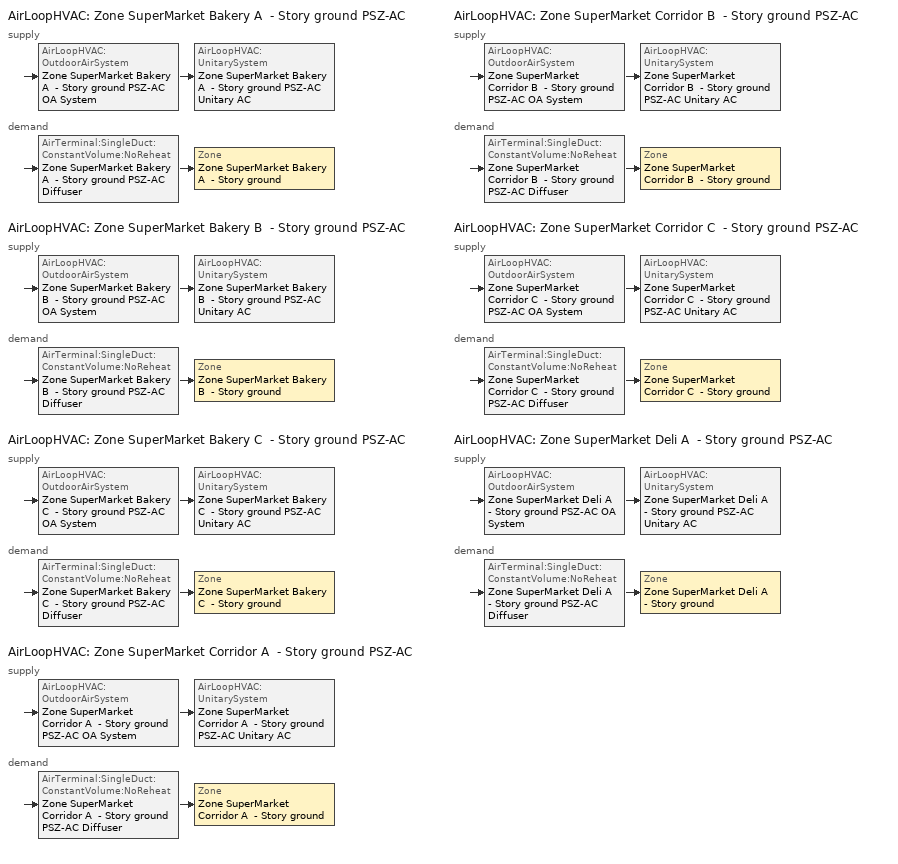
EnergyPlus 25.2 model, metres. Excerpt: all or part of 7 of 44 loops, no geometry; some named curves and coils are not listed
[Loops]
AirLoopHVAC 'Zone SuperMarket Bakery A  - Story ground PSZ-AC'
 supply: AirLoopHVAC:OutdoorAirSystem 'Zone SuperMarket Bakery A  - Story ground PSZ-AC OA System' > AirLoopHVAC:UnitarySystem 'Zone SuperMarket Bakery A  - Story ground PSZ-AC Unitary AC'
 demand: AirTerminal:SingleDuct:ConstantVolume:NoReheat 'Zone SuperMarket Bakery A  - Story ground PSZ-AC Diffuser' > Zone 'Zone SuperMarket Bakery A  - Story ground'
AirLoopHVAC 'Zone SuperMarket Bakery B  - Story ground PSZ-AC'
 supply: AirLoopHVAC:OutdoorAirSystem 'Zone SuperMarket Bakery B  - Story ground PSZ-AC OA System' > AirLoopHVAC:UnitarySystem 'Zone SuperMarket Bakery B  - Story ground PSZ-AC Unitary AC'
 demand: AirTerminal:SingleDuct:ConstantVolume:NoReheat 'Zone SuperMarket Bakery B  - Story ground PSZ-AC Diffuser' > Zone 'Zone SuperMarket Bakery B  - Story ground'
AirLoopHVAC 'Zone SuperMarket Bakery C  - Story ground PSZ-AC'
 supply: AirLoopHVAC:OutdoorAirSystem 'Zone SuperMarket Bakery C  - Story ground PSZ-AC OA System' > AirLoopHVAC:UnitarySystem 'Zone SuperMarket Bakery C  - Story ground PSZ-AC Unitary AC'
 demand: AirTerminal:SingleDuct:ConstantVolume:NoReheat 'Zone SuperMarket Bakery C  - Story ground PSZ-AC Diffuser' > Zone 'Zone SuperMarket Bakery C  - Story ground'
AirLoopHVAC 'Zone SuperMarket Corridor A  - Story ground PSZ-AC'
 supply: AirLoopHVAC:OutdoorAirSystem 'Zone SuperMarket Corridor A  - Story ground PSZ-AC OA System' > AirLoopHVAC:UnitarySystem 'Zone SuperMarket Corridor A  - Story ground PSZ-AC Unitary AC'
 demand: AirTerminal:SingleDuct:ConstantVolume:NoReheat 'Zone SuperMarket Corridor A  - Story ground PSZ-AC Diffuser' > Zone 'Zone SuperMarket Corridor A  - Story ground'
AirLoopHVAC 'Zone SuperMarket Corridor B  - Story ground PSZ-AC'
 supply: AirLoopHVAC:OutdoorAirSystem 'Zone SuperMarket Corridor B  - Story ground PSZ-AC OA System' > AirLoopHVAC:UnitarySystem 'Zone SuperMarket Corridor B  - Story ground PSZ-AC Unitary AC'
 demand: AirTerminal:SingleDuct:ConstantVolume:NoReheat 'Zone SuperMarket Corridor B  - Story ground PSZ-AC Diffuser' > Zone 'Zone SuperMarket Corridor B  - Story ground'
AirLoopHVAC 'Zone SuperMarket Corridor C  - Story ground PSZ-AC'
 supply: AirLoopHVAC:OutdoorAirSystem 'Zone SuperMarket Corridor C  - Story ground PSZ-AC OA System' > AirLoopHVAC:UnitarySystem 'Zone SuperMarket Corridor C  - Story ground PSZ-AC Unitary AC'
 demand: AirTerminal:SingleDuct:ConstantVolume:NoReheat 'Zone SuperMarket Corridor C  - Story ground PSZ-AC Diffuser' > Zone 'Zone SuperMarket Corridor C  - Story ground'
AirLoopHVAC 'Zone SuperMarket Deli A  - Story ground PSZ-AC'
 supply: AirLoopHVAC:OutdoorAirSystem 'Zone SuperMarket Deli A  - Story ground PSZ-AC OA System' > AirLoopHVAC:UnitarySystem 'Zone SuperMarket Deli A  - Story ground PSZ-AC Unitary AC'
 demand: AirTerminal:SingleDuct:ConstantVolume:NoReheat 'Zone SuperMarket Deli A  - Story ground PSZ-AC Diffuser' > Zone 'Zone SuperMarket Deli A  - Story ground'
[ZoneControl:Thermostat] Temperature Difference Between Cutout And Setpoint {deltaC}=0
Name | Zone or ZoneList | Control Type Schedule | Control 1
Zone SuperMarket Bakery A  - Story ground Thermostat | Zone SuperMarket Bakery A  - Story ground | Zone SuperMarket Bakery A  - Story ground Thermostat Schedule | SuperMarket Bakery - 90.1-2019 Thermostat 1
Zone SuperMarket Bakery B  - Story ground Thermostat | Zone SuperMarket Bakery B  - Story ground | Zone SuperMarket Bakery B  - Story ground Thermostat Schedule | SuperMarket Bakery - 90.1-2019 Thermostat 2
Zone SuperMarket Bakery C  - Story ground Thermostat | Zone SuperMarket Bakery C  - Story ground | Zone SuperMarket Bakery C  - Story ground Thermostat Schedule | SuperMarket Bakery - 90.1-2019 Thermostat
Zone SuperMarket Corridor A  - Story ground Thermostat | Zone SuperMarket Corridor A  - Story ground | Zone SuperMarket Corridor A  - Story ground Thermostat Schedule | SuperMarket Corridor - 90.1-2019 Thermostat 1
Zone SuperMarket Corridor B  - Story ground Thermostat | Zone SuperMarket Corridor B  - Story ground | Zone SuperMarket Corridor B  - Story ground Thermostat Schedule | SuperMarket Corridor - 90.1-2019 Thermostat 2
Zone SuperMarket Corridor C  - Story ground Thermostat | Zone SuperMarket Corridor C  - Story ground | Zone SuperMarket Corridor C  - Story ground Thermostat Schedule | SuperMarket Corridor - 90.1-2019 Thermostat
Zone SuperMarket Deli A  - Story ground Thermostat | Zone SuperMarket Deli A  - Story ground | Zone SuperMarket Deli A  - Story ground Thermostat Schedule | SuperMarket Deli - 90.1-2019 Thermostat 2
[ThermostatSetpoint:DualSetpoint]
Name | Heating Setpoint Temperature Schedule | Cooling Setpoint Temperature Schedule
SuperMarket Bakery - 90.1-2019 Thermostat 1; SuperMarket Bakery - 90.1-2019 Thermostat 2; SuperMarket Bakery - 90.1-2019 Thermostat; SuperMarket Deli - 90.1-2019 Thermostat 2 | SuperMarket HtgSetp_Enduse | SuperMarket ClgSetp_Enduse
SuperMarket Corridor - 90.1-2019 Thermostat 1; SuperMarket Corridor - 90.1-2019 Thermostat 2; SuperMarket Corridor - 90.1-2019 Thermostat | SuperMarket HtgSetp | SuperMarket ClgSetp
[Fan:ZoneExhaust] Availability Schedule=Always On Discrete; Fan Total Efficiency=0.53983; Pressure Rise {Pa}=124.544; Flow Fraction Schedule=Always On Discrete; System Availability Manager Coupling Mode=Decoupled
Name | Maximum Flow Rate {m3/s}
Zone SuperMarket Bakery A  - Story ground Exhaust Fan; Zone SuperMarket Bakery C  - Story ground Exhaust Fan | 0.114032
Zone SuperMarket Bakery B  - Story ground Exhaust Fan | 1.08867
Zone SuperMarket Deli A  - Story ground Exhaust Fan | 0.122471
[AirTerminal:SingleDuct:ConstantVolume:NoReheat] Availability Schedule=Always On Discrete; Maximum Air Flow Rate {m3/s}=AutoSize
Zone SuperMarket Bakery A  - Story ground PSZ-AC Diffuser; Zone SuperMarket Bakery B  - Story ground PSZ-AC Diffuser; Zone SuperMarket Bakery C  - Story ground PSZ-AC Diffuser; Zone SuperMarket Corridor A  - Story ground PSZ-AC Diffuser; Zone SuperMarket Corridor B  - Story ground PSZ-AC Diffuser; Zone SuperMarket Corridor C  - Story ground PSZ-AC Diffuser; Zone SuperMarket Deli A  - Story ground PSZ-AC Diffuser
[Zone equipment]
Zone SuperMarket Bakery A  - Story ground: Zone SuperMarket Bakery A  - Story ground Exhaust Fan, Zone SuperMarket Bakery A  - Story ground PSZ-AC Diffuser
Zone SuperMarket Bakery B  - Story ground: Zone SuperMarket Bakery B  - Story ground Exhaust Fan, Zone SuperMarket Bakery B  - Story ground PSZ-AC Diffuser
Zone SuperMarket Bakery C  - Story ground: Zone SuperMarket Bakery C  - Story ground Exhaust Fan, Zone SuperMarket Bakery C  - Story ground PSZ-AC Diffuser
Zone SuperMarket Corridor A  - Story ground: Zone SuperMarket Corridor A  - Story ground PSZ-AC Diffuser
Zone SuperMarket Corridor B  - Story ground: Zone SuperMarket Corridor B  - Story ground PSZ-AC Diffuser
Zone SuperMarket Corridor C  - Story ground: Zone SuperMarket Corridor C  - Story ground PSZ-AC Diffuser
Zone SuperMarket Deli A  - Story ground: Zone SuperMarket Deli A  - Story ground Exhaust Fan, Zone SuperMarket Deli A  - Story ground PSZ-AC Diffuser
[Sizing:Zone] Zone Cooling Design Supply Air Temperature Input Method=SupplyAirTemperature; Zone Cooling Design Supply Air Temperature {C}=12.7778; Zone Cooling Design Supply Air Temperature Difference {deltaC}=11.11; Zone Heating Design Supply Air Temperature Input Method=SupplyAirTemperature; Zone Heating Design Supply Air Temperature {C}=50; Zone Heating Design Supply Air Temperature Difference {deltaC}=11.11; Zone Cooling Design Supply Air Humidity Ratio {kgWater/kgDryAir}=0.0085; Zone Heating Design Supply Air Humidity Ratio {kgWater/kgDryAir}=0.008; Cooling Design Air Flow Method=DesignDay; Cooling Design Air Flow Rate {m3/s}=0; Cooling Minimum Air Flow per Zone Floor Area {m3/s-m2}=0.000762; Cooling Minimum Air Flow {m3/s}=0; Cooling Minimum Air Flow Fraction=0; Heating Design Air Flow Method=DesignDay; Heating Design Air Flow Rate {m3/s}=0; Heating Maximum Air Flow per Zone Floor Area {m3/s-m2}=0.002032; Heating Maximum Air Flow {m3/s}=0.141576; Heating Maximum Air Flow Fraction=1; Account for Dedicated Outdoor Air System=No; Zone Load Sizing Method=Sensible Load Only No Latent Load; Zone Latent Cooling Design Supply Air Humidity Ratio Input Method=HumidityRatioDifference; Zone Cooling Design Supply Air Humidity Ratio Difference {kgWater/kgDryAir}=0.005; Zone Latent Heating Design Supply Air Humidity Ratio Input Method=HumidityRatioDifference; Zone Humidification Design Supply Air Humidity Ratio Difference {kgWater/kgDryAir}=0.005; Type of Space Sum to Use=Coincident; Heating Coil Sizing Method=None; Maximum Heating Capacity To Cooling Load Sizing Ratio {W/W}=1
Name | Design Specification Outdoor Air Object
Zone SuperMarket Bakery A  - Story ground; Zone SuperMarket Bakery B  - Story ground; Zone SuperMarket Bakery C  - Story ground | SuperMarket Bakery Ventilation
Zone SuperMarket Corridor A  - Story ground; Zone SuperMarket Corridor B  - Story ground; Zone SuperMarket Corridor C  - Story ground | SuperMarket Corridor Ventilation
Zone SuperMarket Deli A  - Story ground | SuperMarket Deli Ventilation
[DesignSpecification:OutdoorAir] Outdoor Air Method=Sum; Outdoor Air Flow per Zone {m3/s}=0; Outdoor Air Flow Air Changes per Hour {1/hr}=0
Name | Outdoor Air Flow per Person {m3/s-person} | Outdoor Air Flow per Zone Floor Area {m3/s-m2}
SuperMarket Bakery Ventilation; SuperMarket Deli Ventilation | 0.00353961 | 0.0009144
SuperMarket Corridor Ventilation | 0 | 0.0003048
[AirLoopHVAC] Design Supply Air Flow Rate {m3/s}=AutoSize; Design Return Air Flow Fraction of Supply Air Flow=1
Zone SuperMarket Bakery A  - Story ground PSZ-AC; Zone SuperMarket Bakery B  - Story ground PSZ-AC; Zone SuperMarket Bakery C  - Story ground PSZ-AC; Zone SuperMarket Corridor A  - Story ground PSZ-AC; Zone SuperMarket Corridor B  - Story ground PSZ-AC; Zone SuperMarket Corridor C  - Story ground PSZ-AC; Zone SuperMarket Deli A  - Story ground PSZ-AC
[Sizing:System] Type of Load to Size On=Sensible; Design Outdoor Air Flow Rate {m3/s}=Autosize; Central Heating Maximum System Air Flow Ratio=1; Preheat Design Temperature {C}=7.22222; Preheat Design Humidity Ratio {kgWater/kgDryAir}=0.008; Precool Design Temperature {C}=12.7778; Precool Design Humidity Ratio {kgWater/kgDryAir}=0.008; Central Cooling Design Supply Air Temperature {C}=12.7778; Central Heating Design Supply Air Temperature {C}=50; Type of Zone Sum to Use=Coincident; 100% Outdoor Air in Cooling=No; 100% Outdoor Air in Heating=No; Central Cooling Design Supply Air Humidity Ratio {kgWater/kgDryAir}=0.0085; Central Heating Design Supply Air Humidity Ratio {kgWater/kgDryAir}=0.008; Cooling Supply Air Flow Rate Method=DesignDay; Cooling Supply Air Flow Rate {m3/s}=0; Cooling Supply Air Flow Rate Per Floor Area {m3/s-m2}=0.00996765; Cooling Fraction of Autosized Cooling Supply Air Flow Rate=1; Cooling Supply Air Flow Rate Per Unit Cooling Capacity {m3/s-W}=3.94755e-05; Heating Supply Air Flow Rate Method=DesignDay; Heating Supply Air Flow Rate {m3/s}=0; Heating Supply Air Flow Rate Per Floor Area {m3/s-m2}=0.00996765; Heating Fraction of Autosized Heating Supply Air Flow Rate=1; Heating Fraction of Autosized Cooling Supply Air Flow Rate=1; Heating Supply Air Flow Rate Per Unit Heating Capacity {m3/s-W}=3.15882e-05; System Outdoor Air Method=ZoneSum; Zone Maximum Outdoor Air Fraction=1; Cooling Design Capacity Method=CoolingDesignCapacity; Cooling Design Capacity {W}=Autosize; Cooling Design Capacity Per Floor Area {W/m2}=234.7; Fraction of Autosized Cooling Design Capacity=1; Heating Design Capacity Method=HeatingDesignCapacity; Heating Design Capacity {W}=Autosize; Heating Design Capacity Per Floor Area {W/m2}=157; Fraction of Autosized Heating Design Capacity=1; Central Cooling Capacity Control Method=OnOff; Occupant Diversity=Autosize; Heating Coil Sizing Method=None; Maximum Heating Capacity To Cooling Capacity Sizing Ratio {W/W}=1
Zone SuperMarket Bakery A  - Story ground PSZ-AC; Zone SuperMarket Bakery B  - Story ground PSZ-AC; Zone SuperMarket Bakery C  - Story ground PSZ-AC; Zone SuperMarket Corridor A  - Story ground PSZ-AC; Zone SuperMarket Corridor B  - Story ground PSZ-AC; Zone SuperMarket Corridor C  - Story ground PSZ-AC; Zone SuperMarket Deli A  - Story ground PSZ-AC
[Controller:OutdoorAir] Minimum Outdoor Air Flow Rate {m3/s}=Autosize; Maximum Outdoor Air Flow Rate {m3/s}=Autosize; Economizer Control Type=NoEconomizer; Economizer Control Action Type=ModulateFlow; Economizer Maximum Limit Dry-Bulb Temperature {C}=28; Economizer Maximum Limit Enthalpy {J/kg}=64000; Lockout Type=LockoutWithHeating; Minimum Limit Type=FixedMinimum; High Humidity Control=No; High Humidity Outdoor Air Flow Ratio=1; Control High Indoor Humidity Based on Outdoor Humidity Ratio=Yes; Heat Recovery Bypass Control Type=BypassWhenWithinEconomizerLimits; Economizer Operation Staging=InterlockedWithMechanicalCooling
Name | Minimum Outdoor Air Schedule | Maximum Fraction of Outdoor Air Schedule | Mechanical Ventilation Controller
Zone SuperMarket Bakery A  - Story ground PSZ-AC OA System Controller | Zone SuperMarket Bakery A  - Story ground PSZ-AC Occ Sch | ems_Zone_SuperMarket_Bakery_A____Story_ground_PSZ_AC_maxOASch | Controller Mechanical Ventilation 34
Zone SuperMarket Bakery B  - Story ground PSZ-AC OA System Controller | Zone SuperMarket Bakery B  - Story ground PSZ-AC Occ Sch | ems_Zone_SuperMarket_Bakery_B____Story_ground_PSZ_AC_maxOASch | Controller Mechanical Ventilation 36
Zone SuperMarket Bakery C  - Story ground PSZ-AC OA System Controller | Zone SuperMarket Bakery C  - Story ground PSZ-AC Occ Sch | ems_Zone_SuperMarket_Bakery_C____Story_ground_PSZ_AC_maxOASch | Controller Mechanical Ventilation 35
Zone SuperMarket Corridor A  - Story ground PSZ-AC OA System Controller | Zone SuperMarket Corridor A  - Story ground PSZ-AC Occ Sch | ems_Zone_SuperMarket_Corridor_A____Story_ground_PSZ_AC_maxOASch | Controller Mechanical Ventilation 1
Zone SuperMarket Corridor B  - Story ground PSZ-AC OA System Controller | Zone SuperMarket Corridor B  - Story ground PSZ-AC Occ Sch | ems_Zone_SuperMarket_Corridor_B____Story_ground_PSZ_AC_maxOASch | Controller Mechanical Ventilation 2
Zone SuperMarket Corridor C  - Story ground PSZ-AC OA System Controller | Zone SuperMarket Corridor C  - Story ground PSZ-AC Occ Sch | ems_Zone_SuperMarket_Corridor_C____Story_ground_PSZ_AC_maxOASch | Controller Mechanical Ventilation 3
Zone SuperMarket Deli A  - Story ground PSZ-AC OA System Controller | Zone SuperMarket Deli A  - Story ground PSZ-AC Occ Sch | ems_Zone_SuperMarket_Deli_A____Story_ground_PSZ_AC_maxOASch | Controller Mechanical Ventilation 40
[Controller:MechanicalVentilation] Demand Controlled Ventilation=No; System Outdoor Air Method=ZoneSum
Name | Availability Schedule | Zone or ZoneList Name 1 | Design Specification Outdoor Air Object Name 1
Controller Mechanical Ventilation 34 | Zone SuperMarket Bakery A  - Story ground PSZ-AC Occ Sch | Zone SuperMarket Bakery A  - Story ground | SuperMarket Bakery Ventilation
Controller Mechanical Ventilation 36 | Zone SuperMarket Bakery B  - Story ground PSZ-AC Occ Sch | Zone SuperMarket Bakery B  - Story ground | SuperMarket Bakery Ventilation
Controller Mechanical Ventilation 35 | Zone SuperMarket Bakery C  - Story ground PSZ-AC Occ Sch | Zone SuperMarket Bakery C  - Story ground | SuperMarket Bakery Ventilation
Controller Mechanical Ventilation 1 | Zone SuperMarket Corridor A  - Story ground PSZ-AC Occ Sch | Zone SuperMarket Corridor A  - Story ground | SuperMarket Corridor Ventilation
Controller Mechanical Ventilation 2 | Zone SuperMarket Corridor B  - Story ground PSZ-AC Occ Sch | Zone SuperMarket Corridor B  - Story ground | SuperMarket Corridor Ventilation
Controller Mechanical Ventilation 3 | Zone SuperMarket Corridor C  - Story ground PSZ-AC Occ Sch | Zone SuperMarket Corridor C  - Story ground | SuperMarket Corridor Ventilation
Controller Mechanical Ventilation 40 | Zone SuperMarket Deli A  - Story ground PSZ-AC Occ Sch | Zone SuperMarket Deli A  - Story ground | SuperMarket Deli Ventilation
[SetpointManager:MixedAir] Control Variable=Temperature
Name | Setpoint Node or NodeList
Zone SuperMarket Bakery A  - Story ground PSZ-AC Mixed Air Node OS Default SPM | Zone SuperMarket Bakery A  - Story ground PSZ-AC Mixed Air Node
Zone SuperMarket Bakery B  - Story ground PSZ-AC Mixed Air Node OS Default SPM | Zone SuperMarket Bakery B  - Story ground PSZ-AC Mixed Air Node
Zone SuperMarket Bakery C  - Story ground PSZ-AC Mixed Air Node OS Default SPM | Zone SuperMarket Bakery C  - Story ground PSZ-AC Mixed Air Node
Zone SuperMarket Corridor A  - Story ground PSZ-AC Mixed Air Node OS Default SPM | Zone SuperMarket Corridor A  - Story ground PSZ-AC Mixed Air Node
Zone SuperMarket Corridor B  - Story ground PSZ-AC Mixed Air Node OS Default SPM | Zone SuperMarket Corridor B  - Story ground PSZ-AC Mixed Air Node
Zone SuperMarket Corridor C  - Story ground PSZ-AC Mixed Air Node OS Default SPM | Zone SuperMarket Corridor C  - Story ground PSZ-AC Mixed Air Node
Zone SuperMarket Deli A  - Story ground PSZ-AC Mixed Air Node OS Default SPM | Zone SuperMarket Deli A  - Story ground PSZ-AC Mixed Air Node
[AirLoopHVAC:UnitarySystem] Control Type=Load; Dehumidification Control Type=None; Availability Schedule=Always On Discrete; Fan Placement=DrawThrough; DX Heating Coil Sizing Ratio=1; Use DOAS DX Cooling Coil=No; Minimum Supply Air Temperature {C}=2; Latent Load Control=SensibleOnlyLoadControl; Cooling Supply Air Flow Rate Method=SupplyAirFlowRate; Cooling Supply Air Flow Rate {m3/s}=Autosize; Heating Supply Air Flow Rate Method=SupplyAirFlowRate; Heating Supply Air Flow Rate {m3/s}=Autosize; No Load Supply Air Flow Rate Method=None; No Load Supply Air Flow Rate Control Set To Low Speed=Yes; Maximum Supply Air Temperature {C}=80; Maximum Outdoor Dry-Bulb Temperature for Supplemental Heater Operation {C}=21; Ancillary On-Cycle Electric Power {W}=0; Ancillary Off-Cycle Electric Power {W}=0
Name | Controlling Zone or Thermostat Location | Supply Fan | Supply Air Fan Operating Mode Schedule | Heating Coil | Cooling Coil | Supplemental Heating Coil
Zone SuperMarket Bakery A  - Story ground PSZ-AC Unitary AC | Zone SuperMarket Bakery A  - Story ground | Zone SuperMarket Bakery A  - Story ground PSZ-AC Fan | Zone SuperMarket Bakery A  - Story ground PSZ-AC Occ Sch | Zone SuperMarket Bakery A  - Story ground PSZ-AC Water Htg Coil | Zone SuperMarket Bakery A  - Story ground PSZ-AC 1spd DX AC Clg Coil 7kBtu/hr 13.4SEER | Zone SuperMarket Bakery A  - Story ground PSZ-AC Electric Backup Htg Coil
Zone SuperMarket Bakery B  - Story ground PSZ-AC Unitary AC | Zone SuperMarket Bakery B  - Story ground | Zone SuperMarket Bakery B  - Story ground PSZ-AC Fan | Zone SuperMarket Bakery B  - Story ground PSZ-AC Occ Sch | Zone SuperMarket Bakery B  - Story ground PSZ-AC Water Htg Coil | Zone SuperMarket Bakery B  - Story ground PSZ-AC 1spd DX AC Clg Coil 39kBtu/hr 13.4SEER | Zone SuperMarket Bakery B  - Story ground PSZ-AC Electric Backup Htg Coil
Zone SuperMarket Bakery C  - Story ground PSZ-AC Unitary AC | Zone SuperMarket Bakery C  - Story ground | Zone SuperMarket Bakery C  - Story ground PSZ-AC Fan | Zone SuperMarket Bakery C  - Story ground PSZ-AC Occ Sch | Zone SuperMarket Bakery C  - Story ground PSZ-AC Water Htg Coil | Zone SuperMarket Bakery C  - Story ground PSZ-AC 1spd DX AC Clg Coil 6kBtu/hr 13.4SEER | Zone SuperMarket Bakery C  - Story ground PSZ-AC Electric Backup Htg Coil
Zone SuperMarket Corridor A  - Story ground PSZ-AC Unitary AC | Zone SuperMarket Corridor A  - Story ground | Zone SuperMarket Corridor A  - Story ground PSZ-AC Fan | Zone SuperMarket Corridor A  - Story ground PSZ-AC Occ Sch | Zone SuperMarket Corridor A  - Story ground PSZ-AC Water Htg Coil | Zone SuperMarket Corridor A  - Story ground PSZ-AC 1spd DX AC Clg Coil 2kBtu/hr 13.4SEER | Zone SuperMarket Corridor A  - Story ground PSZ-AC Electric Backup Htg Coil
Zone SuperMarket Corridor B  - Story ground PSZ-AC Unitary AC | Zone SuperMarket Corridor B  - Story ground | Zone SuperMarket Corridor B  - Story ground PSZ-AC Fan | Zone SuperMarket Corridor B  - Story ground PSZ-AC Occ Sch | Zone SuperMarket Corridor B  - Story ground PSZ-AC Water Htg Coil | Zone SuperMarket Corridor B  - Story ground PSZ-AC 1spd DX AC Clg Coil 13kBtu/hr 13.4SEER | Zone SuperMarket Corridor B  - Story ground PSZ-AC Electric Backup Htg Coil
Zone SuperMarket Corridor C  - Story ground PSZ-AC Unitary AC | Zone SuperMarket Corridor C  - Story ground | Zone SuperMarket Corridor C  - Story ground PSZ-AC Fan | Zone SuperMarket Corridor C  - Story ground PSZ-AC Occ Sch | Zone SuperMarket Corridor C  - Story ground PSZ-AC Water Htg Coil | Zone SuperMarket Corridor C  - Story ground PSZ-AC 1spd DX AC Clg Coil 3kBtu/hr 13.4SEER | Zone SuperMarket Corridor C  - Story ground PSZ-AC Electric Backup Htg Coil
Zone SuperMarket Deli A  - Story ground PSZ-AC Unitary AC | Zone SuperMarket Deli A  - Story ground | Zone SuperMarket Deli A  - Story ground PSZ-AC Fan | Zone SuperMarket Deli A  - Story ground PSZ-AC Occ Sch | Zone SuperMarket Deli A  - Story ground PSZ-AC Water Htg Coil | Zone SuperMarket Deli A  - Story ground PSZ-AC 1spd DX AC Clg Coil 9kBtu/hr 13.4SEER | Zone SuperMarket Deli A  - Story ground PSZ-AC Electric Backup Htg Coil
[Fan:OnOff] Availability Schedule=Always On Discrete; Fan Total Efficiency=0.55575; Pressure Rise {Pa}=622.722; Maximum Flow Rate {m3/s}=Autosize; Motor Efficiency=0.855; Motor In Airstream Fraction=1
Name | Fan Power Ratio Function of Speed Ratio Curve | Fan Efficiency Ratio Function of Speed Ratio Curve
Zone SuperMarket Bakery A  - Story ground PSZ-AC Fan | Fan On Off Power Curve 33 | Fan On Off Efficiency Curve 33
Zone SuperMarket Bakery B  - Story ground PSZ-AC Fan | Fan On Off Power Curve 35 | Fan On Off Efficiency Curve 35
Zone SuperMarket Bakery C  - Story ground PSZ-AC Fan | Fan On Off Power Curve 34 | Fan On Off Efficiency Curve 34
Zone SuperMarket Corridor A  - Story ground PSZ-AC Fan | Fan On Off Power Curve | Fan On Off Efficiency Curve
Zone SuperMarket Corridor B  - Story ground PSZ-AC Fan | Fan On Off Power Curve 1 | Fan On Off Efficiency Curve 1
Zone SuperMarket Corridor C  - Story ground PSZ-AC Fan | Fan On Off Power Curve 2 | Fan On Off Efficiency Curve 2
Zone SuperMarket Deli A  - Story ground PSZ-AC Fan | Fan On Off Power Curve 39 | Fan On Off Efficiency Curve 39
[Coil:Cooling:DX:SingleSpeed] Availability Schedule=Always On Discrete; Gross Rated Total Cooling Capacity {W}=Autosize; Gross Rated Sensible Heat Ratio=Autosize; Gross Rated Cooling COP {W/W}=3.721984; Rated Air Flow Rate {m3/s}=Autosize; Rated Evaporator Fan Power Per Volume Flow Rate 2017 {W/(m3/s)}=773.3; Rated Evaporator Fan Power Per Volume Flow Rate 2023 {W/(m3/s)}=934.4; Total Cooling Capacity Function of Temperature Curve=CoilClgDXQRatio_fTwbToadbSI; Total Cooling Capacity Function of Flow Fraction Curve=CoilClgDXSnglQRatio_fCFMRatio; Energy Input Ratio Function of Temperature Curve=CoilClgDXEIRRatio_fTwbToadbSI; Energy Input Ratio Function of Flow Fraction Curve=CoilClgDXSnglEIRRatio_fCFMRatio; Part Load Fraction Correlation Curve=CoilClgDXEIRRatio_fQFrac; Minimum Outdoor Dry-Bulb Temperature for Compressor Operation {C}=-25; Nominal Time for Condensate Removal to Begin {s}=0; Ratio of Initial Moisture Evaporation Rate and Steady State Latent Capacity=0; Maximum Cycling Rate {cycles/hr}=0; Latent Capacity Time Constant {s}=0; Condenser Type=AirCooled; Evaporative Condenser Effectiveness=0.9; Evaporative Condenser Air Flow Rate {m3/s}=Autosize; Evaporative Condenser Pump Rated Power Consumption {W}=Autosize; Crankcase Heater Capacity {W}=0; Maximum Outdoor Dry-Bulb Temperature for Crankcase Heater Operation {C}=10; Basin Heater Capacity {W/K}=0; Basin Heater Setpoint Temperature {C}=2
Zone SuperMarket Bakery A  - Story ground PSZ-AC 1spd DX AC Clg Coil 7kBtu/hr 13.4SEER; Zone SuperMarket Bakery B  - Story ground PSZ-AC 1spd DX AC Clg Coil 39kBtu/hr 13.4SEER; Zone SuperMarket Bakery C  - Story ground PSZ-AC 1spd DX AC Clg Coil 6kBtu/hr 13.4SEER; Zone SuperMarket Corridor A  - Story ground PSZ-AC 1spd DX AC Clg Coil 2kBtu/hr 13.4SEER; Zone SuperMarket Corridor B  - Story ground PSZ-AC 1spd DX AC Clg Coil 13kBtu/hr 13.4SEER; Zone SuperMarket Corridor C  - Story ground PSZ-AC 1spd DX AC Clg Coil 3kBtu/hr 13.4SEER; Zone SuperMarket Deli A  - Story ground PSZ-AC 1spd DX AC Clg Coil 9kBtu/hr 13.4SEER
[Coil:Heating:Electric] Availability Schedule=Always On Discrete; Efficiency=1; Nominal Capacity {W}=Autosize
Zone SuperMarket Bakery A  - Story ground PSZ-AC Electric Backup Htg Coil; Zone SuperMarket Bakery B  - Story ground PSZ-AC Electric Backup Htg Coil; Zone SuperMarket Bakery C  - Story ground PSZ-AC Electric Backup Htg Coil; Zone SuperMarket Corridor A  - Story ground PSZ-AC Electric Backup Htg Coil; Zone SuperMarket Corridor B  - Story ground PSZ-AC Electric Backup Htg Coil; Zone SuperMarket Corridor C  - Story ground PSZ-AC Electric Backup Htg Coil; Zone SuperMarket Deli A  - Story ground PSZ-AC Electric Backup Htg Coil
[SetpointManager:SingleZone:Reheat] Control Variable=Temperature; Minimum Supply Air Temperature {C}=12.7778; Maximum Supply Air Temperature {C}=50
Name | Control Zone | Setpoint Node or NodeList
Zone SuperMarket Bakery A  - Story ground Setpoint Manager SZ Reheat | Zone SuperMarket Bakery A  - Story ground | Zone SuperMarket Bakery A  - Story ground PSZ-AC Supply Outlet Node
Zone SuperMarket Bakery B  - Story ground Setpoint Manager SZ Reheat | Zone SuperMarket Bakery B  - Story ground | Zone SuperMarket Bakery B  - Story ground PSZ-AC Supply Outlet Node
Zone SuperMarket Bakery C  - Story ground Setpoint Manager SZ Reheat | Zone SuperMarket Bakery C  - Story ground | Zone SuperMarket Bakery C  - Story ground PSZ-AC Supply Outlet Node
Zone SuperMarket Corridor A  - Story ground Setpoint Manager SZ Reheat | Zone SuperMarket Corridor A  - Story ground | Zone SuperMarket Corridor A  - Story ground PSZ-AC Supply Outlet Node
Zone SuperMarket Corridor B  - Story ground Setpoint Manager SZ Reheat | Zone SuperMarket Corridor B  - Story ground | Zone SuperMarket Corridor B  - Story ground PSZ-AC Supply Outlet Node
Zone SuperMarket Corridor C  - Story ground Setpoint Manager SZ Reheat | Zone SuperMarket Corridor C  - Story ground | Zone SuperMarket Corridor C  - Story ground PSZ-AC Supply Outlet Node
Zone SuperMarket Deli A  - Story ground Setpoint Manager SZ Reheat | Zone SuperMarket Deli A  - Story ground | Zone SuperMarket Deli A  - Story ground PSZ-AC Supply Outlet Node
[Refrigeration:Compressor] Rated Return Gas Temperature {C}=18.3; Rated Subcooling {deltaC}=0; Mode of Operation=Subcritical
Name | Refrigeration Compressor Power Curve | Refrigeration Compressor Capacity Curve
ADVANCED_LT_Rack1_Comp10 | Refrigeration Compressor Power Curve 99 | Refrigeration Compressor Capacity Curve 99
ADVANCED_LT_Rack1_Comp11 | Refrigeration Compressor Power Curve 100 | Refrigeration Compressor Capacity Curve 100
ADVANCED_LT_Rack1_Comp12 | Refrigeration Compressor Power Curve 101 | Refrigeration Compressor Capacity Curve 101
ADVANCED_LT_Rack1_Comp13 | Refrigeration Compressor Power Curve 102 | Refrigeration Compressor Capacity Curve 102
ADVANCED_LT_Rack1_Comp14 | Refrigeration Compressor Power Curve 103 | Refrigeration Compressor Capacity Curve 103
ADVANCED_LT_Rack1_Comp15 | Refrigeration Compressor Power Curve 104 | Refrigeration Compressor Capacity Curve 104
ADVANCED_LT_Rack2_Comp1 | Refrigeration Compressor Power Curve 105 | Refrigeration Compressor Capacity Curve 105
ADVANCED_LT_Rack2_Comp2 | Refrigeration Compressor Power Curve 106 | Refrigeration Compressor Capacity Curve 106
ADVANCED_LT_Rack2_Comp3 | Refrigeration Compressor Power Curve 107 | Refrigeration Compressor Capacity Curve 107
ADVANCED_LT_Rack2_Comp4 | Refrigeration Compressor Power Curve 108 | Refrigeration Compressor Capacity Curve 108
ADVANCED_LT_Rack2_Comp5 | Refrigeration Compressor Power Curve 109 | Refrigeration Compressor Capacity Curve 109
ADVANCED_LT_Rack2_Comp6 | Refrigeration Compressor Power Curve 110 | Refrigeration Compressor Capacity Curve 110
ADVANCED_LT_Rack2_Comp7 | Refrigeration Compressor Power Curve 111 | Refrigeration Compressor Capacity Curve 111
ADVANCED_LT_Rack2_Comp8 | Refrigeration Compressor Power Curve 112 | Refrigeration Compressor Capacity Curve 112
ADVANCED_LT_Rack2_Comp9 | Refrigeration Compressor Power Curve 113 | Refrigeration Compressor Capacity Curve 113
ADVANCED_LT_Rack2_Comp10 | Refrigeration Compressor Power Curve 114 | Refrigeration Compressor Capacity Curve 114
[Schedule:Day:Interval]
SuperMarket HtgSetp_Enduse Default|Wknd|Wkdy Day; SuperMarket HtgSetp_Enduse Default; SuperMarket HtgSetp_Enduse Summer Design Day; SuperMarket HtgSetp_Enduse Winter Design Day: No, 24:00, 19.5
SuperMarket ClgSetp_Enduse Default|Wknd|Wkdy Day; SuperMarket ClgSetp_Enduse Default; SuperMarket ClgSetp_Enduse Summer Design Day; SuperMarket ClgSetp_Enduse Winter Design Day: No, 24:00, 22.75
SuperMarket HtgSetp Default; SuperMarket HtgSetp Winter Design Day: No, 06:00, 15.6, 22:00, 21, 24:00, 15.6
SuperMarket HtgSetp Summer Design Day: No, 24:00, 15.6
SuperMarket ClgSetp Default; SuperMarket ClgSetp Summer Design Day: No, 06:00, 30, 22:00, 24, 24:00, 30
SuperMarket ClgSetp Winter Design Day: No, 24:00, 30
ems_Zone_SuperMarket_Bakery_A____Story_ground_PSZ_AC_maxOASch_Default; ems_Zone_SuperMarket_Bakery_B____Story_ground_PSZ_AC_maxOASch_Default; ems_Zone_SuperMarket_Bakery_C____Story_ground_PSZ_AC_maxOASch_Default; ems_Zone_SuperMarket_Corridor_A____Story_ground_PSZ_AC_maxOASch_Default; ems_Zone_SuperMarket_Corridor_B____Story_ground_PSZ_AC_maxOASch_Default; ems_Zone_SuperMarket_Corridor_C____Story_ground_PSZ_AC_maxOASch_Default; ems_Zone_SuperMarket_Deli_A____Story_ground_PSZ_AC_maxOASch_Default: No, 24:00, 0.75
Schedule Day 27; Schedule Day 29; Schedule Day 31; Schedule Day 33; Schedule Day 35; Schedule Day 37; Schedule Day 39: No, 07:00, 0, 21:00, 1, 24:00, 0
Schedule Day 28; Schedule Day 32; Schedule Day 36: No, 07:00, 0, 20:00, 1, 24:00, 0
Schedule Day 30; Schedule Day 34; Schedule Day 38; Schedule Day 40: No, 08:00, 0, 19:00, 1, 24:00, 0
Zone SuperMarket Bakery A  - Story ground PSZ-AC Occ Sch Default; Zone SuperMarket Bakery C  - Story ground PSZ-AC Occ Sch Default; Zone SuperMarket Corridor B  - Story ground PSZ-AC Occ Sch Default: No, 07:00, 0, 22:00, 1, 24:00, 0
Zone SuperMarket Bakery A  - Story ground PSZ-AC Occ Sch Summer Design Day; Zone SuperMarket Bakery A  - Story ground PSZ-AC Occ Sch Winter Design Day; Zone SuperMarket Bakery B  - Story ground PSZ-AC Occ Sch Summer Design Day; Zone SuperMarket Bakery B  - Story ground PSZ-AC Occ Sch Winter Design Day; Zone SuperMarket Bakery C  - Story ground PSZ-AC Occ Sch Summer Design Day; Zone SuperMarket Bakery C  - Story ground PSZ-AC Occ Sch Winter Design Day; Zone SuperMarket Corridor A  - Story ground PSZ-AC Occ Sch Summer Design Day; Zone SuperMarket Corridor A  - Story ground PSZ-AC Occ Sch Winter Design Day; Zone SuperMarket Corridor B  - Story ground PSZ-AC Occ Sch Summer Design Day; Zone SuperMarket Corridor B  - Story ground PSZ-AC Occ Sch Winter Design Day; Zone SuperMarket Corridor C  - Story ground PSZ-AC Occ Sch Summer Design Day; Zone SuperMarket Corridor C  - Story ground PSZ-AC Occ Sch Winter Design Day; Zone SuperMarket Deli A  - Story ground PSZ-AC Occ Sch Summer Design Day; Zone SuperMarket Deli A  - Story ground PSZ-AC Occ Sch Winter Design Day: No, 24:00, 1
Zone SuperMarket Bakery B  - Story ground PSZ-AC Occ Sch Default; Zone SuperMarket Corridor A  - Story ground PSZ-AC Occ Sch Default; Zone SuperMarket Corridor C  - Story ground PSZ-AC Occ Sch Default; Zone SuperMarket Deli A  - Story ground PSZ-AC Occ Sch Default: No, 08:00, 0, 22:00, 1, 24:00, 0
[Schedule:Week:Daily]
SuperMarket HtgSetp_Enduse Week Rule - Jan1-Dec31: SuperMarket HtgSetp_Enduse Default|Wknd|Wkdy Day, SuperMarket HtgSetp_Enduse Default|Wknd|Wkdy Day, SuperMarket HtgSetp_Enduse Default|Wknd|Wkdy Day, SuperMarket HtgSetp_Enduse Default|Wknd|Wkdy Day, SuperMarket HtgSetp_Enduse Default|Wknd|Wkdy Day, SuperMarket HtgSetp_Enduse Default|Wknd|Wkdy Day, SuperMarket HtgSetp_Enduse Default|Wknd|Wkdy Day, SuperMarket HtgSetp_Enduse Default, SuperMarket HtgSetp_Enduse Summer Design Day, SuperMarket HtgSetp_Enduse Winter Design Day, SuperMarket HtgSetp_Enduse Default, SuperMarket HtgSetp_Enduse Default
SuperMarket ClgSetp_Enduse Week Rule - Jan1-Dec31: SuperMarket ClgSetp_Enduse Default|Wknd|Wkdy Day, SuperMarket ClgSetp_Enduse Default|Wknd|Wkdy Day, SuperMarket ClgSetp_Enduse Default|Wknd|Wkdy Day, SuperMarket ClgSetp_Enduse Default|Wknd|Wkdy Day, SuperMarket ClgSetp_Enduse Default|Wknd|Wkdy Day, SuperMarket ClgSetp_Enduse Default|Wknd|Wkdy Day, SuperMarket ClgSetp_Enduse Default|Wknd|Wkdy Day, SuperMarket ClgSetp_Enduse Default, SuperMarket ClgSetp_Enduse Summer Design Day, SuperMarket ClgSetp_Enduse Winter Design Day, SuperMarket ClgSetp_Enduse Default, SuperMarket ClgSetp_Enduse Default
SuperMarket HtgSetp Week Rule - Jan1-Dec31: SuperMarket HtgSetp Default, SuperMarket HtgSetp Default, SuperMarket HtgSetp Default, SuperMarket HtgSetp Default, SuperMarket HtgSetp Default, SuperMarket HtgSetp Default, SuperMarket HtgSetp Default, SuperMarket HtgSetp Default, SuperMarket HtgSetp Summer Design Day, SuperMarket HtgSetp Winter Design Day, SuperMarket HtgSetp Default, SuperMarket HtgSetp Default
SuperMarket ClgSetp Week Rule - Jan1-Dec31: SuperMarket ClgSetp Default, SuperMarket ClgSetp Default, SuperMarket ClgSetp Default, SuperMarket ClgSetp Default, SuperMarket ClgSetp Default, SuperMarket ClgSetp Default, SuperMarket ClgSetp Default, SuperMarket ClgSetp Default, SuperMarket ClgSetp Summer Design Day, SuperMarket ClgSetp Winter Design Day, SuperMarket ClgSetp Default, SuperMarket ClgSetp Default
ems_Zone_SuperMarket_Bakery_A____Story_ground_PSZ_AC_maxOASch Week Rule - Jan1-Dec31: ems_Zone_SuperMarket_Bakery_A____Story_ground_PSZ_AC_maxOASch_Default, ems_Zone_SuperMarket_Bakery_A____Story_ground_PSZ_AC_maxOASch_Default, ems_Zone_SuperMarket_Bakery_A____Story_ground_PSZ_AC_maxOASch_Default, ems_Zone_SuperMarket_Bakery_A____Story_ground_PSZ_AC_maxOASch_Default, ems_Zone_SuperMarket_Bakery_A____Story_ground_PSZ_AC_maxOASch_Default, ems_Zone_SuperMarket_Bakery_A____Story_ground_PSZ_AC_maxOASch_Default, ems_Zone_SuperMarket_Bakery_A____Story_ground_PSZ_AC_maxOASch_Default, ems_Zone_SuperMarket_Bakery_A____Story_ground_PSZ_AC_maxOASch_Default, ems_Zone_SuperMarket_Bakery_A____Story_ground_PSZ_AC_maxOASch_Default, ems_Zone_SuperMarket_Bakery_A____Story_ground_PSZ_AC_maxOASch_Default, ems_Zone_SuperMarket_Bakery_A____Story_ground_PSZ_AC_maxOASch_Default, ems_Zone_SuperMarket_Bakery_A____Story_ground_PSZ_AC_maxOASch_Default
ems_Zone_SuperMarket_Bakery_B____Story_ground_PSZ_AC_maxOASch Week Rule - Jan1-Dec31: ems_Zone_SuperMarket_Bakery_B____Story_ground_PSZ_AC_maxOASch_Default, ems_Zone_SuperMarket_Bakery_B____Story_ground_PSZ_AC_maxOASch_Default, ems_Zone_SuperMarket_Bakery_B____Story_ground_PSZ_AC_maxOASch_Default, ems_Zone_SuperMarket_Bakery_B____Story_ground_PSZ_AC_maxOASch_Default, ems_Zone_SuperMarket_Bakery_B____Story_ground_PSZ_AC_maxOASch_Default, ems_Zone_SuperMarket_Bakery_B____Story_ground_PSZ_AC_maxOASch_Default, ems_Zone_SuperMarket_Bakery_B____Story_ground_PSZ_AC_maxOASch_Default, ems_Zone_SuperMarket_Bakery_B____Story_ground_PSZ_AC_maxOASch_Default, ems_Zone_SuperMarket_Bakery_B____Story_ground_PSZ_AC_maxOASch_Default, ems_Zone_SuperMarket_Bakery_B____Story_ground_PSZ_AC_maxOASch_Default, ems_Zone_SuperMarket_Bakery_B____Story_ground_PSZ_AC_maxOASch_Default, ems_Zone_SuperMarket_Bakery_B____Story_ground_PSZ_AC_maxOASch_Default
ems_Zone_SuperMarket_Bakery_C____Story_ground_PSZ_AC_maxOASch Week Rule - Jan1-Dec31: ems_Zone_SuperMarket_Bakery_C____Story_ground_PSZ_AC_maxOASch_Default, ems_Zone_SuperMarket_Bakery_C____Story_ground_PSZ_AC_maxOASch_Default, ems_Zone_SuperMarket_Bakery_C____Story_ground_PSZ_AC_maxOASch_Default, ems_Zone_SuperMarket_Bakery_C____Story_ground_PSZ_AC_maxOASch_Default, ems_Zone_SuperMarket_Bakery_C____Story_ground_PSZ_AC_maxOASch_Default, ems_Zone_SuperMarket_Bakery_C____Story_ground_PSZ_AC_maxOASch_Default, ems_Zone_SuperMarket_Bakery_C____Story_ground_PSZ_AC_maxOASch_Default, ems_Zone_SuperMarket_Bakery_C____Story_ground_PSZ_AC_maxOASch_Default, ems_Zone_SuperMarket_Bakery_C____Story_ground_PSZ_AC_maxOASch_Default, ems_Zone_SuperMarket_Bakery_C____Story_ground_PSZ_AC_maxOASch_Default, ems_Zone_SuperMarket_Bakery_C____Story_ground_PSZ_AC_maxOASch_Default, ems_Zone_SuperMarket_Bakery_C____Story_ground_PSZ_AC_maxOASch_Default
ems_Zone_SuperMarket_Corridor_A____Story_ground_PSZ_AC_maxOASch Week Rule - Jan1-Dec31: ems_Zone_SuperMarket_Corridor_A____Story_ground_PSZ_AC_maxOASch_Default, ems_Zone_SuperMarket_Corridor_A____Story_ground_PSZ_AC_maxOASch_Default, ems_Zone_SuperMarket_Corridor_A____Story_ground_PSZ_AC_maxOASch_Default, ems_Zone_SuperMarket_Corridor_A____Story_ground_PSZ_AC_maxOASch_Default, ems_Zone_SuperMarket_Corridor_A____Story_ground_PSZ_AC_maxOASch_Default, ems_Zone_SuperMarket_Corridor_A____Story_ground_PSZ_AC_maxOASch_Default, ems_Zone_SuperMarket_Corridor_A____Story_ground_PSZ_AC_maxOASch_Default, ems_Zone_SuperMarket_Corridor_A____Story_ground_PSZ_AC_maxOASch_Default, ems_Zone_SuperMarket_Corridor_A____Story_ground_PSZ_AC_maxOASch_Default, ems_Zone_SuperMarket_Corridor_A____Story_ground_PSZ_AC_maxOASch_Default, ems_Zone_SuperMarket_Corridor_A____Story_ground_PSZ_AC_maxOASch_Default, ems_Zone_SuperMarket_Corridor_A____Story_ground_PSZ_AC_maxOASch_Default
ems_Zone_SuperMarket_Corridor_B____Story_ground_PSZ_AC_maxOASch Week Rule - Jan1-Dec31: ems_Zone_SuperMarket_Corridor_B____Story_ground_PSZ_AC_maxOASch_Default, ems_Zone_SuperMarket_Corridor_B____Story_ground_PSZ_AC_maxOASch_Default, ems_Zone_SuperMarket_Corridor_B____Story_ground_PSZ_AC_maxOASch_Default, ems_Zone_SuperMarket_Corridor_B____Story_ground_PSZ_AC_maxOASch_Default, ems_Zone_SuperMarket_Corridor_B____Story_ground_PSZ_AC_maxOASch_Default, ems_Zone_SuperMarket_Corridor_B____Story_ground_PSZ_AC_maxOASch_Default, ems_Zone_SuperMarket_Corridor_B____Story_ground_PSZ_AC_maxOASch_Default, ems_Zone_SuperMarket_Corridor_B____Story_ground_PSZ_AC_maxOASch_Default, ems_Zone_SuperMarket_Corridor_B____Story_ground_PSZ_AC_maxOASch_Default, ems_Zone_SuperMarket_Corridor_B____Story_ground_PSZ_AC_maxOASch_Default, ems_Zone_SuperMarket_Corridor_B____Story_ground_PSZ_AC_maxOASch_Default, ems_Zone_SuperMarket_Corridor_B____Story_ground_PSZ_AC_maxOASch_Default
ems_Zone_SuperMarket_Corridor_C____Story_ground_PSZ_AC_maxOASch Week Rule - Jan1-Dec31: ems_Zone_SuperMarket_Corridor_C____Story_ground_PSZ_AC_maxOASch_Default, ems_Zone_SuperMarket_Corridor_C____Story_ground_PSZ_AC_maxOASch_Default, ems_Zone_SuperMarket_Corridor_C____Story_ground_PSZ_AC_maxOASch_Default, ems_Zone_SuperMarket_Corridor_C____Story_ground_PSZ_AC_maxOASch_Default, ems_Zone_SuperMarket_Corridor_C____Story_ground_PSZ_AC_maxOASch_Default, ems_Zone_SuperMarket_Corridor_C____Story_ground_PSZ_AC_maxOASch_Default, ems_Zone_SuperMarket_Corridor_C____Story_ground_PSZ_AC_maxOASch_Default, ems_Zone_SuperMarket_Corridor_C____Story_ground_PSZ_AC_maxOASch_Default, ems_Zone_SuperMarket_Corridor_C____Story_ground_PSZ_AC_maxOASch_Default, ems_Zone_SuperMarket_Corridor_C____Story_ground_PSZ_AC_maxOASch_Default, ems_Zone_SuperMarket_Corridor_C____Story_ground_PSZ_AC_maxOASch_Default, ems_Zone_SuperMarket_Corridor_C____Story_ground_PSZ_AC_maxOASch_Default
ems_Zone_SuperMarket_Deli_A____Story_ground_PSZ_AC_maxOASch Week Rule - Jan1-Dec31: ems_Zone_SuperMarket_Deli_A____Story_ground_PSZ_AC_maxOASch_Default, ems_Zone_SuperMarket_Deli_A____Story_ground_PSZ_AC_maxOASch_Default, ems_Zone_SuperMarket_Deli_A____Story_ground_PSZ_AC_maxOASch_Default, ems_Zone_SuperMarket_Deli_A____Story_ground_PSZ_AC_maxOASch_Default, ems_Zone_SuperMarket_Deli_A____Story_ground_PSZ_AC_maxOASch_Default, ems_Zone_SuperMarket_Deli_A____Story_ground_PSZ_AC_maxOASch_Default, ems_Zone_SuperMarket_Deli_A____Story_ground_PSZ_AC_maxOASch_Default, ems_Zone_SuperMarket_Deli_A____Story_ground_PSZ_AC_maxOASch_Default, ems_Zone_SuperMarket_Deli_A____Story_ground_PSZ_AC_maxOASch_Default, ems_Zone_SuperMarket_Deli_A____Story_ground_PSZ_AC_maxOASch_Default, ems_Zone_SuperMarket_Deli_A____Story_ground_PSZ_AC_maxOASch_Default, ems_Zone_SuperMarket_Deli_A____Story_ground_PSZ_AC_maxOASch_Default
Zone SuperMarket Bakery A  - Story ground PSZ-AC Occ Sch Week Rule - Jan1-Dec31: Schedule Day 28, Zone SuperMarket Bakery A  - Story ground PSZ-AC Occ Sch Default, Zone SuperMarket Bakery A  - Story ground PSZ-AC Occ Sch Default, Zone SuperMarket Bakery A  - Story ground PSZ-AC Occ Sch Default, Zone SuperMarket Bakery A  - Story ground PSZ-AC Occ Sch Default, Zone SuperMarket Bakery A  - Story ground PSZ-AC Occ Sch Default, Schedule Day 27, Zone SuperMarket Bakery A  - Story ground PSZ-AC Occ Sch Default, Zone SuperMarket Bakery A  - Story ground PSZ-AC Occ Sch Summer Design Day, Zone SuperMarket Bakery A  - Story ground PSZ-AC Occ Sch Winter Design Day, Zone SuperMarket Bakery A  - Story ground PSZ-AC Occ Sch Default, Zone SuperMarket Bakery A  - Story ground PSZ-AC Occ Sch Default
Zone SuperMarket Bakery B  - Story ground PSZ-AC Occ Sch Week Rule - Jan1-Dec31: Schedule Day 30, Zone SuperMarket Bakery B  - Story ground PSZ-AC Occ Sch Default, Zone SuperMarket Bakery B  - Story ground PSZ-AC Occ Sch Default, Zone SuperMarket Bakery B  - Story ground PSZ-AC Occ Sch Default, Zone SuperMarket Bakery B  - Story ground PSZ-AC Occ Sch Default, Zone SuperMarket Bakery B  - Story ground PSZ-AC Occ Sch Default, Schedule Day 29, Zone SuperMarket Bakery B  - Story ground PSZ-AC Occ Sch Default, Zone SuperMarket Bakery B  - Story ground PSZ-AC Occ Sch Summer Design Day, Zone SuperMarket Bakery B  - Story ground PSZ-AC Occ Sch Winter Design Day, Zone SuperMarket Bakery B  - Story ground PSZ-AC Occ Sch Default, Zone SuperMarket Bakery B  - Story ground PSZ-AC Occ Sch Default
Zone SuperMarket Bakery C  - Story ground PSZ-AC Occ Sch Week Rule - Jan1-Dec31: Schedule Day 32, Zone SuperMarket Bakery C  - Story ground PSZ-AC Occ Sch Default, Zone SuperMarket Bakery C  - Story ground PSZ-AC Occ Sch Default, Zone SuperMarket Bakery C  - Story ground PSZ-AC Occ Sch Default, Zone SuperMarket Bakery C  - Story ground PSZ-AC Occ Sch Default, Zone SuperMarket Bakery C  - Story ground PSZ-AC Occ Sch Default, Schedule Day 31, Zone SuperMarket Bakery C  - Story ground PSZ-AC Occ Sch Default, Zone SuperMarket Bakery C  - Story ground PSZ-AC Occ Sch Summer Design Day, Zone SuperMarket Bakery C  - Story ground PSZ-AC Occ Sch Winter Design Day, Zone SuperMarket Bakery C  - Story ground PSZ-AC Occ Sch Default, Zone SuperMarket Bakery C  - Story ground PSZ-AC Occ Sch Default
Zone SuperMarket Corridor A  - Story ground PSZ-AC Occ Sch Week Rule - Jan1-Dec31: Schedule Day 34, Zone SuperMarket Corridor A  - Story ground PSZ-AC Occ Sch Default, Zone SuperMarket Corridor A  - Story ground PSZ-AC Occ Sch Default, Zone SuperMarket Corridor A  - Story ground PSZ-AC Occ Sch Default, Zone SuperMarket Corridor A  - Story ground PSZ-AC Occ Sch Default, Zone SuperMarket Corridor A  - Story ground PSZ-AC Occ Sch Default, Schedule Day 33, Zone SuperMarket Corridor A  - Story ground PSZ-AC Occ Sch Default, Zone SuperMarket Corridor A  - Story ground PSZ-AC Occ Sch Summer Design Day, Zone SuperMarket Corridor A  - Story ground PSZ-AC Occ Sch Winter Design Day, Zone SuperMarket Corridor A  - Story ground PSZ-AC Occ Sch Default, Zone SuperMarket Corridor A  - Story ground PSZ-AC Occ Sch Default
Zone SuperMarket Corridor B  - Story ground PSZ-AC Occ Sch Week Rule - Jan1-Dec31: Schedule Day 36, Zone SuperMarket Corridor B  - Story ground PSZ-AC Occ Sch Default, Zone SuperMarket Corridor B  - Story ground PSZ-AC Occ Sch Default, Zone SuperMarket Corridor B  - Story ground PSZ-AC Occ Sch Default, Zone SuperMarket Corridor B  - Story ground PSZ-AC Occ Sch Default, Zone SuperMarket Corridor B  - Story ground PSZ-AC Occ Sch Default, Schedule Day 35, Zone SuperMarket Corridor B  - Story ground PSZ-AC Occ Sch Default, Zone SuperMarket Corridor B  - Story ground PSZ-AC Occ Sch Summer Design Day, Zone SuperMarket Corridor B  - Story ground PSZ-AC Occ Sch Winter Design Day, Zone SuperMarket Corridor B  - Story ground PSZ-AC Occ Sch Default, Zone SuperMarket Corridor B  - Story ground PSZ-AC Occ Sch Default
Zone SuperMarket Corridor C  - Story ground PSZ-AC Occ Sch Week Rule - Jan1-Dec31: Schedule Day 38, Zone SuperMarket Corridor C  - Story ground PSZ-AC Occ Sch Default, Zone SuperMarket Corridor C  - Story ground PSZ-AC Occ Sch Default, Zone SuperMarket Corridor C  - Story ground PSZ-AC Occ Sch Default, Zone SuperMarket Corridor C  - Story ground PSZ-AC Occ Sch Default, Zone SuperMarket Corridor C  - Story ground PSZ-AC Occ Sch Default, Schedule Day 37, Zone SuperMarket Corridor C  - Story ground PSZ-AC Occ Sch Default, Zone SuperMarket Corridor C  - Story ground PSZ-AC Occ Sch Summer Design Day, Zone SuperMarket Corridor C  - Story ground PSZ-AC Occ Sch Winter Design Day, Zone SuperMarket Corridor C  - Story ground PSZ-AC Occ Sch Default, Zone SuperMarket Corridor C  - Story ground PSZ-AC Occ Sch Default
Zone SuperMarket Deli A  - Story ground PSZ-AC Occ Sch Week Rule - Jan1-Dec31: Schedule Day 40, Zone SuperMarket Deli A  - Story ground PSZ-AC Occ Sch Default, Zone SuperMarket Deli A  - Story ground PSZ-AC Occ Sch Default, Zone SuperMarket Deli A  - Story ground PSZ-AC Occ Sch Default, Zone SuperMarket Deli A  - Story ground PSZ-AC Occ Sch Default, Zone SuperMarket Deli A  - Story ground PSZ-AC Occ Sch Default, Schedule Day 39, Zone SuperMarket Deli A  - Story ground PSZ-AC Occ Sch Default, Zone SuperMarket Deli A  - Story ground PSZ-AC Occ Sch Summer Design Day, Zone SuperMarket Deli A  - Story ground PSZ-AC Occ Sch Winter Design Day, Zone SuperMarket Deli A  - Story ground PSZ-AC Occ Sch Default, Zone SuperMarket Deli A  - Story ground PSZ-AC Occ Sch Default
[Schedule:Year]
SuperMarket HtgSetp_Enduse: SuperMarket HtgSetp_Enduse Week Rule - Jan1-Dec31, 1, 1, 12, 31
SuperMarket ClgSetp_Enduse: SuperMarket ClgSetp_Enduse Week Rule - Jan1-Dec31, 1, 1, 12, 31
SuperMarket HtgSetp: SuperMarket HtgSetp Week Rule - Jan1-Dec31, 1, 1, 12, 31
SuperMarket ClgSetp: SuperMarket ClgSetp Week Rule - Jan1-Dec31, 1, 1, 12, 31
ems_Zone_SuperMarket_Bakery_A____Story_ground_PSZ_AC_maxOASch: ems_Zone_SuperMarket_Bakery_A____Story_ground_PSZ_AC_maxOASch Week Rule - Jan1-Dec31, 1, 1, 12, 31
ems_Zone_SuperMarket_Bakery_B____Story_ground_PSZ_AC_maxOASch: ems_Zone_SuperMarket_Bakery_B____Story_ground_PSZ_AC_maxOASch Week Rule - Jan1-Dec31, 1, 1, 12, 31
ems_Zone_SuperMarket_Bakery_C____Story_ground_PSZ_AC_maxOASch: ems_Zone_SuperMarket_Bakery_C____Story_ground_PSZ_AC_maxOASch Week Rule - Jan1-Dec31, 1, 1, 12, 31
ems_Zone_SuperMarket_Corridor_A____Story_ground_PSZ_AC_maxOASch: ems_Zone_SuperMarket_Corridor_A____Story_ground_PSZ_AC_maxOASch Week Rule - Jan1-Dec31, 1, 1, 12, 31
ems_Zone_SuperMarket_Corridor_B____Story_ground_PSZ_AC_maxOASch: ems_Zone_SuperMarket_Corridor_B____Story_ground_PSZ_AC_maxOASch Week Rule - Jan1-Dec31, 1, 1, 12, 31
ems_Zone_SuperMarket_Corridor_C____Story_ground_PSZ_AC_maxOASch: ems_Zone_SuperMarket_Corridor_C____Story_ground_PSZ_AC_maxOASch Week Rule - Jan1-Dec31, 1, 1, 12, 31
ems_Zone_SuperMarket_Deli_A____Story_ground_PSZ_AC_maxOASch: ems_Zone_SuperMarket_Deli_A____Story_ground_PSZ_AC_maxOASch Week Rule - Jan1-Dec31, 1, 1, 12, 31
Zone SuperMarket Bakery A  - Story ground PSZ-AC Occ Sch: Zone SuperMarket Bakery A  - Story ground PSZ-AC Occ Sch Week Rule - Jan1-Dec31, 1, 1, 12, 31
Zone SuperMarket Bakery B  - Story ground PSZ-AC Occ Sch: Zone SuperMarket Bakery B  - Story ground PSZ-AC Occ Sch Week Rule - Jan1-Dec31, 1, 1, 12, 31
Zone SuperMarket Bakery C  - Story ground PSZ-AC Occ Sch: Zone SuperMarket Bakery C  - Story ground PSZ-AC Occ Sch Week Rule - Jan1-Dec31, 1, 1, 12, 31
Zone SuperMarket Corridor A  - Story ground PSZ-AC Occ Sch: Zone SuperMarket Corridor A  - Story ground PSZ-AC Occ Sch Week Rule - Jan1-Dec31, 1, 1, 12, 31
Zone SuperMarket Corridor B  - Story ground PSZ-AC Occ Sch: Zone SuperMarket Corridor B  - Story ground PSZ-AC Occ Sch Week Rule - Jan1-Dec31, 1, 1, 12, 31
Zone SuperMarket Corridor C  - Story ground PSZ-AC Occ Sch: Zone SuperMarket Corridor C  - Story ground PSZ-AC Occ Sch Week Rule - Jan1-Dec31, 1, 1, 12, 31
Zone SuperMarket Deli A  - Story ground PSZ-AC Occ Sch: Zone SuperMarket Deli A  - Story ground PSZ-AC Occ Sch Week Rule - Jan1-Dec31, 1, 1, 12, 31
[Schedule:Compact]
Zone SuperMarket Bakery A  - Story ground Thermostat Schedule; Zone SuperMarket Bakery B  - Story ground Thermostat Schedule; Zone SuperMarket Bakery C  - Story ground Thermostat Schedule; Zone SuperMarket Corridor A  - Story ground Thermostat Schedule; Zone SuperMarket Corridor B  - Story ground Thermostat Schedule; Zone SuperMarket Corridor C  - Story ground Thermostat Schedule; Zone SuperMarket Deli A  - Story ground Thermostat Schedule: Through: 12/31, For: AllDays, Until: 24:00, 4
[Schedule:Constant]
Always On Discrete: Hourly Value=1
[Curve:Exponent] Coefficient1 Constant=1; Coefficient2 Constant=0; Coefficient3 Constant=0; Minimum Value of x {BasedOnField A2}=0; Maximum Value of x {BasedOnField A2}=1
Fan On Off Power Curve 33; Fan On Off Power Curve 35; Fan On Off Power Curve 34; Fan On Off Power Curve; Fan On Off Power Curve 1; Fan On Off Power Curve 2; Fan On Off Power Curve 39
[Curve:Cubic] Maximum Value of x {BasedOnField A2}=1
Name | Coefficient1 Constant | Coefficient2 x | Coefficient3 x**2 | Coefficient4 x**3 | Minimum Value of x {BasedOnField A2}
Fan On Off Efficiency Curve 33; Fan On Off Efficiency Curve 35; Fan On Off Efficiency Curve 34; Fan On Off Efficiency Curve; Fan On Off Efficiency Curve 1; Fan On Off Efficiency Curve 2; Fan On Off Efficiency Curve 39 | 1 | 0 | 0 | 0 | 0
CoilClgDXEIRRatio_fQFrac | 0 | 5.1091 | -8.5515 | 4.4744 | 0.7
[Curve:Biquadratic] Minimum Value of x {BasedOnField A2}=13.89; Maximum Value of x {BasedOnField A2}=25; Minimum Value of y {BasedOnField A3}=23.89; Maximum Value of y {BasedOnField A3}=46.11; Minimum Curve Output {BasedOnField A4}=0.77
Name | Coefficient1 Constant | Coefficient2 x | Coefficient3 x**2 | Coefficient4 y | Coefficient5 y**2 | Coefficient6 x*y | Maximum Curve Output {BasedOnField A4}
CoilClgDXQRatio_fTwbToadbSI | 0.86779 | 0.014245 | 0.000554 | -0.007569 | 3.2e-05 | -0.000191 | 1.29
CoilClgDXEIRRatio_fTwbToadbSI | 0.116709 | 0.028458 | -0.000411 | 0.021422 | 0.000162 | -0.00068 | 1.33
[Curve:Quadratic]
Name | Coefficient1 Constant | Coefficient2 x | Coefficient3 x**2 | Minimum Value of x {BasedOnField A2} | Maximum Value of x {BasedOnField A2}
CoilClgDXSnglQRatio_fCFMRatio | 0.8 | 0.2 | 0 | 0.5 | 1.5
CoilClgDXSnglEIRRatio_fCFMRatio | 1.156 | -0.1816 | 0.0256 | 0 | 1
